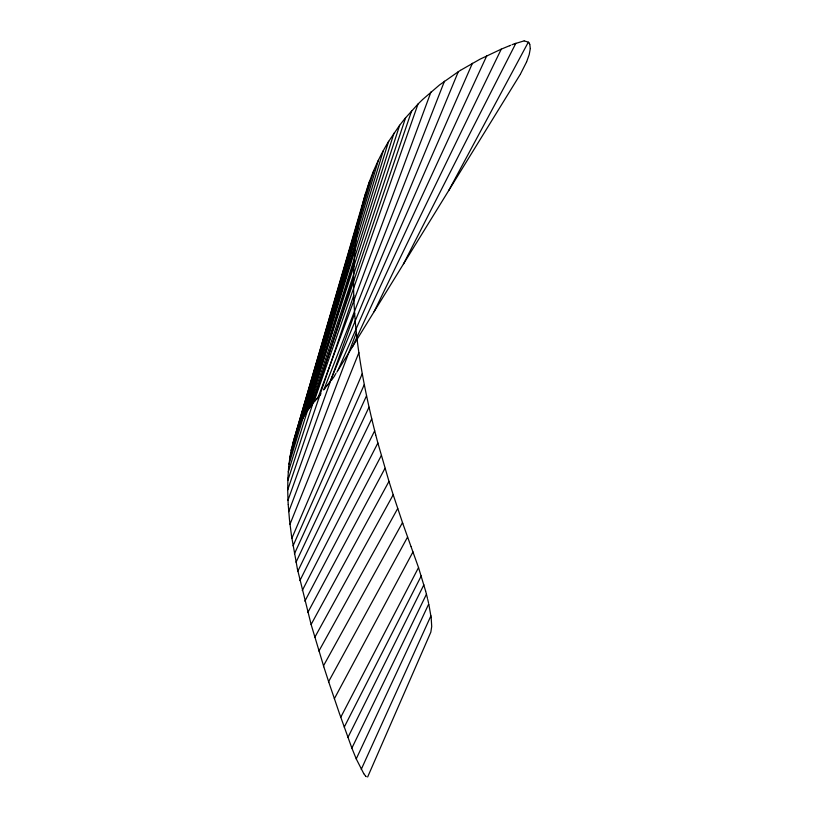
<?xml version="1.0" encoding="UTF-8"?>
<svg xmlns="http://www.w3.org/2000/svg" width="818" height="818" viewBox="0 0 818 818"><rect width="100%" height="100%" fill="white"/><g stroke="black" fill="none" stroke-linecap="round" stroke-linejoin="round"><path stroke-width="1.23" d="M287.916 478.08L287.711 489.706M287.926 477.865L288.713 466.751M530.279 48.507L529.808 44.448M356.3 237.649C348.141 303.856 359.399 370.799 375.728 434.9M530.258 48.824L529.205 54.601L526.68 61.687M288.744 466.505L289.797 458.162M356.341 237.332L359.399 218.406M289.828 457.998L291.269 450.012M291.31 449.818L293.815 439.859M363.56 200.492L359.48 218.007L291.177 450.483M363.632 200.216C369.204 179.551 377.497 159.561 388.724 141.309M292.537 444.522L365.758 192.792M293.877 439.675L369.583 181.279M297.415 429.511L373.806 170.451M289.981 456.996L357.108 231.77M299.286 425.176L378.386 160.256M297.445 429.44L301.198 421.25L383.294 150.676M288.999 464.123L355.298 246.361M301.689 420.309L303.151 417.64L388.499 141.667M288.273 471.925L354.112 261.801M305.165 414.286L393.969 133.191M306.474 412.262L399.685 125.226L404.767 118.753M287.824 480.483L353.58 278.13M309.184 408.427L405.605 117.731M309.265 408.315L311.341 405.667L411.71 110.686M287.711 489.89L353.754 295.349M313.519 402.967L417.998 104.06L422.497 99.632M295.707 434.021L297.333 429.726M288.212 504.389L287.997 500.217L354.664 313.509M318.386 396.73L430.984 91.943M288.723 511.659L356.362 332.599M323.908 389.583L444.46 81.217M289.981 524.277L358.887 352.67M330.247 381.229L458.305 71.708L460.462 70.348M291.862 538.264L362.262 373.714M526.577 61.933L520.422 74.09M337.987 370.278L472.426 63.272M293.059 545.821L364.286 384.613M361.249 769.38L430.922 615.811M294.439 553.796L366.536 395.769M352.527 346.709L486.771 55.788M363.754 773.634L356.239 758.889L428.755 603.929M296.034 562.232L369.01 407.18M374.092 311.709L501.26 49.152L509.399 45.777M356.239 758.889L351.873 748.112L426.444 594.205L425.626 591.087M297.854 571.138L371.73 418.857M299.92 580.565L374.675 430.789M347.947 737.386L423.888 584.798M403.417 264.122L515.861 43.272M344.245 727.1L421.239 575.944M302.251 590.565L377.875 443.008L375.799 435.156M301.198 421.25L301.545 420.585M340.758 717.253L418.53 567.559L411.106 546.813M304.879 601.179L381.321 455.503M448.734 190.563L528.326 42.147L524.266 40.9M307.824 612.467L385.012 468.295M334.347 698.736L412.978 551.905M323.816 666.782L311.116 624.471L388.979 481.383L377.875 443.008M328.621 681.629L407.579 537.048M314.797 637.324L393.202 494.778L388.979 481.383M323.499 665.791L402.497 522.6M318.908 651.056L397.701 508.52M303.151 417.64L306.372 412.415M520.105 74.632L338.325 369.767M388.734 141.289L399.654 125.256M307.251 411.117L308.999 408.673M327.752 384.552L328.805 383.172A31.196 2.188 -52.9 0 0 330.002 381.74M326.699 385.943L325.636 387.333M323.672 389.9L324.593 388.703M320.513 393.99L314.572 401.638M311.341 405.667L311.924 404.951M404.93 118.549L417.957 104.09M422.64 99.499L439.532 84.949L458.284 71.728M367.64 776.988L430.83 632.15L431.71 626.547L431.188 617.897M460.606 70.256L480.043 59.172L501.26 49.152M509.553 45.716L510.596 45.307M511.986 44.755L514.113 43.937M514.42 43.824L523.99 40.91M366.3 776.681L365.738 776.18M528.367 42.188L528.868 42.72M365.503 775.934L363.887 773.828M529.001 42.884L529.727 44.233M351.873 748.112L339.47 713.582M410.994 546.506L402.916 523.827M339.419 713.419L328.897 682.478M402.834 523.592L393.182 494.716M418.53 567.559L425.616 591.036M328.816 682.222L323.897 667.048M311.116 624.471L297.415 569.042M426.444 594.205L427.477 598.377M427.732 599.441L428.53 602.917M428.857 604.43L431.147 617.498M297.374 568.827L291.494 535.8M291.484 535.688L289.511 519.992M289.48 519.757L288.222 504.645M287.997 500.217L287.711 490.002M337.681 370.881A30.747 4.162 -51.8 0 1 336.822 372.17M335.963 373.437A30.839 3.753 -52.2 0 1 335.032 374.777M334.859 375.544A30.849 3.272 -52.5 0 1 331.515 380.176M327.793 384.654A30.992 1.585 -53 0 1 326.668 386.127M325.462 387.722A30.777 1.063 -52.9 0 1 324.317 389.215M320.963 393.755A31.503 0.573 -52.7 0 1 316.842 399.031"/></g></svg>
